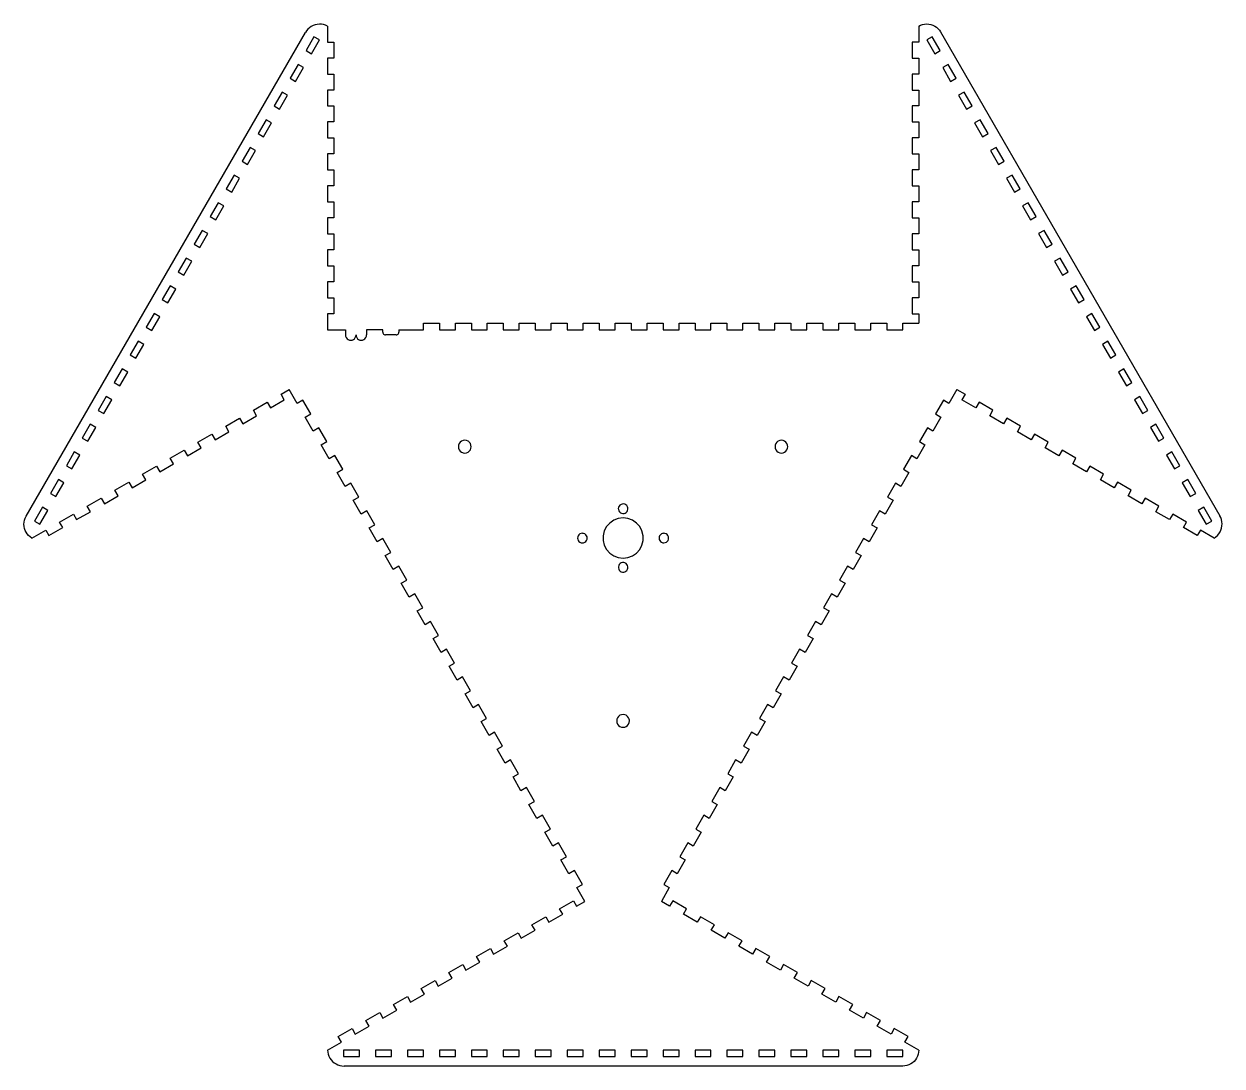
# Model space of a CAD drawing. Header units: metres. Extents: x -188 to 659, y 6 to 336.
# Drawn here: x 283.6 to 658.5, y 5.8 to 331.9 of the extents above; entities that cross this region are included whole.
import ezdxf

# ---------------------------------------------------------------- set-up
doc = ezdxf.new("R2010")
doc.units = ezdxf.units.M

msp = doc.modelspace()

# ---------------------------------------------------------------- linework, layer by layer
at = {"layer": 'base'}
for p, q in [((372.48, 330.27), (372.05, 329.77)), ((372.98, 330.71), (372.48, 330.27)), ((373.53, 331.08), (372.98, 330.71)), ((374.12, 331.38), (373.53, 331.08)), ((374.74, 331.61), (374.12, 331.38)), ((375.39, 331.75), (374.74, 331.61)), ((376.05, 331.81), (375.39, 331.75)), ((376.71, 331.78), (376.05, 331.81)), ((377.37, 331.67), (376.71, 331.78)), ((378, 331.48), (377.37, 331.67)), ((378.61, 331.21), (378, 331.48)), ((378.61, 331.21), (378.61, 326.21)), ((563.61, 331.21), (564.19, 331.5)), ((563.61, 331.21), (563.61, 326.21)), ((564.19, 331.5), (564.81, 331.71)), ((564.81, 331.71), (565.45, 331.84)), ((565.45, 331.84), (566.11, 331.88)), ((566.11, 331.88), (566.76, 331.84)), ((566.76, 331.84), (567.4, 331.71)), ((567.4, 331.71), (568.02, 331.5)), ((568.02, 331.5), (568.61, 331.21)), ((568.61, 331.21), (569.15, 330.85)), ((569.15, 330.85), (569.64, 330.41)), ((569.64, 330.41), (570.07, 329.92)), ((284.28, 177.82), (371.68, 329.21)), ((372.05, 329.77), (371.68, 329.21)), ((374.37, 327.88), (371.87, 323.55)), ((373.61, 322.55), (376.11, 326.88)), ((376.11, 326.88), (374.37, 327.88)), ((378.61, 326.21), (380.61, 326.21)), ((380.61, 326.21), (380.61, 321.21)), ((561.61, 326.21), (561.61, 321.21)), ((563.61, 326.21), (561.61, 326.21)), ((567.84, 327.88), (566.11, 326.88)), ((566.11, 326.88), (568.61, 322.55)), ((570.34, 323.55), (567.84, 327.88)), ((570.07, 329.92), (570.44, 329.38)), ((570.44, 329.38), (657.84, 177.99)), ((371.87, 323.55), (373.61, 322.55)), ((568.61, 322.55), (570.34, 323.55)), ((369.37, 319.22), (366.87, 314.89)), ((371.11, 318.22), (369.37, 319.22)), ((378.61, 321.21), (378.61, 316.21)), ((380.61, 321.21), (378.61, 321.21)), ((561.61, 321.21), (563.61, 321.21)), ((563.61, 321.21), (563.61, 316.21)), ((572.84, 319.22), (571.11, 318.22)), ((575.34, 314.89), (572.84, 319.22)), ((368.61, 313.89), (371.11, 318.22)), ((378.61, 316.21), (380.61, 316.21)), ((380.61, 316.21), (380.61, 311.21)), ((563.61, 316.21), (561.61, 316.21)), ((561.61, 316.21), (561.61, 311.21)), ((571.11, 318.22), (573.61, 313.89)), ((366.87, 314.89), (368.61, 313.89)), ((380.61, 311.21), (378.61, 311.21)), ((378.61, 311.21), (378.61, 306.21)), ((561.61, 311.21), (563.61, 311.21)), ((563.61, 311.21), (563.61, 306.21)), ((573.61, 313.89), (575.34, 314.89)), ((364.37, 310.56), (361.87, 306.23)), ((363.61, 305.23), (366.11, 309.56)), ((366.11, 309.56), (364.37, 310.56)), ((577.84, 310.56), (576.11, 309.56)), ((576.11, 309.56), (578.61, 305.23)), ((580.34, 306.23), (577.84, 310.56)), ((361.87, 306.23), (363.61, 305.23)), ((378.61, 306.21), (380.61, 306.21)), ((380.61, 306.21), (380.61, 301.21)), ((563.61, 306.21), (561.61, 306.21)), ((561.61, 306.21), (561.61, 301.21)), ((578.61, 305.23), (580.34, 306.23)), ((359.37, 301.9), (356.87, 297.57)), ((358.61, 296.57), (361.11, 300.9)), ((361.11, 300.9), (359.37, 301.9)), ((378.61, 301.21), (378.61, 296.21)), ((380.61, 301.21), (378.61, 301.21)), ((561.61, 301.21), (563.61, 301.21)), ((563.61, 301.21), (563.61, 296.21)), ((582.84, 301.9), (581.11, 300.9)), ((581.11, 300.9), (583.61, 296.57)), ((585.34, 297.57), (582.84, 301.9)), ((356.87, 297.57), (358.61, 296.57)), ((378.61, 296.21), (380.61, 296.21)), ((380.61, 296.21), (380.61, 291.21)), ((563.61, 296.21), (561.61, 296.21)), ((561.61, 296.21), (561.61, 291.21)), ((583.61, 296.57), (585.34, 297.57)), ((354.37, 293.24), (351.87, 288.91)), ((356.11, 292.24), (354.37, 293.24)), ((587.84, 293.24), (586.11, 292.24)), ((590.34, 288.91), (587.84, 293.24)), ((351.87, 288.91), (353.61, 287.91)), ((353.61, 287.91), (356.11, 292.24)), ((378.61, 291.21), (378.61, 286.21)), ((380.61, 291.21), (378.61, 291.21)), ((561.61, 291.21), (563.61, 291.21)), ((563.61, 291.21), (563.61, 286.21)), ((586.11, 292.24), (588.61, 287.91)), ((588.61, 287.91), (590.34, 288.91)), ((378.61, 286.21), (380.61, 286.21)), ((380.61, 286.21), (380.61, 281.21)), ((563.61, 286.21), (561.61, 286.21)), ((561.61, 286.21), (561.61, 281.21)), ((349.37, 284.58), (346.87, 280.25)), ((348.61, 279.25), (351.11, 283.58)), ((351.11, 283.58), (349.37, 284.58)), ((378.61, 281.21), (378.61, 276.21)), ((380.61, 281.21), (378.61, 281.21)), ((561.61, 281.21), (563.61, 281.21)), ((563.61, 281.21), (563.61, 276.21)), ((592.84, 284.58), (591.11, 283.58)), ((591.11, 283.58), (593.61, 279.25)), ((595.34, 280.25), (592.84, 284.58)), ((346.87, 280.25), (348.61, 279.25)), ((593.61, 279.25), (595.34, 280.25)), ((344.37, 275.92), (341.87, 271.59)), ((343.61, 270.59), (346.11, 274.92)), ((346.11, 274.92), (344.37, 275.92)), ((378.61, 276.21), (380.61, 276.21)), ((380.61, 276.21), (380.61, 271.21)), ((563.61, 276.21), (561.61, 276.21)), ((561.61, 276.21), (561.61, 271.21)), ((597.84, 275.92), (596.11, 274.92)), ((596.11, 274.92), (598.61, 270.59)), ((600.34, 271.59), (597.84, 275.92)), ((341.87, 271.59), (343.61, 270.59)), ((378.61, 271.21), (378.61, 266.21)), ((380.61, 271.21), (378.61, 271.21)), ((561.61, 271.21), (563.61, 271.21)), ((563.61, 271.21), (563.61, 266.21)), ((598.61, 270.59), (600.34, 271.59)), ((339.37, 267.26), (336.87, 262.93)), ((338.61, 261.93), (341.11, 266.26)), ((341.11, 266.26), (339.37, 267.26)), ((378.61, 266.21), (380.61, 266.21)), ((380.61, 266.21), (380.61, 261.21)), ((563.61, 266.21), (561.61, 266.21)), ((561.61, 266.21), (561.61, 261.21)), ((602.84, 267.26), (601.11, 266.26)), ((601.11, 266.26), (603.61, 261.93)), ((605.34, 262.93), (602.84, 267.26)), ((336.87, 262.93), (338.61, 261.93)), ((603.61, 261.93), (605.34, 262.93)), ((378.61, 261.21), (378.61, 256.21)), ((380.61, 261.21), (378.61, 261.21)), ((561.61, 261.21), (563.61, 261.21)), ((563.61, 261.21), (563.61, 256.21)), ((334.37, 258.6), (331.87, 254.27)), ((333.61, 253.27), (336.11, 257.6)), ((336.11, 257.6), (334.37, 258.6)), ((378.61, 256.21), (380.61, 256.21)), ((380.61, 256.21), (380.61, 251.21)), ((563.61, 256.21), (561.61, 256.21)), ((561.61, 256.21), (561.61, 251.21)), ((607.84, 258.6), (606.11, 257.6)), ((606.11, 257.6), (608.61, 253.27)), ((610.34, 254.27), (607.84, 258.6)), ((331.87, 254.27), (333.61, 253.27)), ((378.61, 251.21), (378.61, 246.21)), ((380.61, 251.21), (378.61, 251.21)), ((561.61, 251.21), (563.61, 251.21)), ((563.61, 251.21), (563.61, 246.21)), ((608.61, 253.27), (610.34, 254.27)), ((329.37, 249.94), (326.87, 245.61)), ((328.61, 244.61), (331.11, 248.94)), ((331.11, 248.94), (329.37, 249.94)), ((612.84, 249.94), (611.11, 248.94)), ((611.11, 248.94), (613.61, 244.61)), ((615.34, 245.61), (612.84, 249.94)), ((326.87, 245.61), (328.61, 244.61)), ((378.61, 246.21), (380.61, 246.21)), ((380.61, 246.21), (380.61, 241.21)), ((561.61, 246.21), (561.61, 241.21)), ((563.61, 246.21), (561.61, 246.21)), ((613.61, 244.61), (615.34, 245.61)), ((324.37, 241.28), (321.87, 236.95)), ((323.61, 235.95), (326.11, 240.28)), ((326.11, 240.28), (324.37, 241.28)), ((380.61, 241.21), (378.61, 241.21)), ((378.61, 241.21), (378.61, 236.21)), ((561.61, 241.21), (563.61, 241.21)), ((563.61, 241.21), (563.61, 238.21)), ((617.84, 241.28), (616.11, 240.28)), ((616.11, 240.28), (618.61, 235.95)), ((620.34, 236.95), (617.84, 241.28)), ((321.87, 236.95), (323.61, 235.95)), ((378.61, 236.21), (384.22, 236.21)), ((384.22, 236.21), (384.22, 234.56)), ((395.91, 236.21), (390.82, 236.21)), ((390.82, 236.21), (390.82, 234.56)), ((395.91, 235.41), (395.91, 236.21)), ((400.91, 236.21), (408.61, 236.21)), ((400.91, 236.21), (400.91, 235.41)), ((408.61, 236.21), (408.61, 238.21)), ((408.61, 238.21), (413.61, 238.21)), ((413.61, 238.21), (413.61, 236.21)), ((413.61, 236.21), (418.61, 236.21)), ((418.61, 238.21), (423.61, 238.21)), ((418.61, 236.21), (418.61, 238.21)), ((423.61, 238.21), (423.61, 236.21)), ((423.61, 236.21), (428.61, 236.21)), ((428.61, 238.21), (433.61, 238.21)), ((428.61, 236.21), (428.61, 238.21)), ((433.61, 238.21), (433.61, 236.21)), ((433.61, 236.21), (438.61, 236.21)), ((438.61, 238.21), (443.61, 238.21)), ((438.61, 236.21), (438.61, 238.21)), ((443.61, 238.21), (443.61, 236.21)), ((443.61, 236.21), (448.61, 236.21)), ((448.61, 236.21), (448.61, 238.21)), ((448.61, 238.21), (453.61, 238.21)), ((453.61, 238.21), (453.61, 236.21)), ((453.61, 236.21), (458.61, 236.21)), ((458.61, 238.21), (463.61, 238.21)), ((458.61, 236.21), (458.61, 238.21)), ((463.61, 238.21), (463.61, 236.21)), ((463.61, 236.21), (468.61, 236.21)), ((468.61, 238.21), (473.61, 238.21)), ((468.61, 236.21), (468.61, 238.21)), ((473.61, 238.21), (473.61, 236.21)), ((473.61, 236.21), (478.61, 236.21)), ((478.61, 236.21), (478.61, 238.21)), ((478.61, 238.21), (483.61, 238.21)), ((483.61, 238.21), (483.61, 236.21)), ((483.61, 236.21), (488.61, 236.21)), ((488.61, 238.21), (493.61, 238.21)), ((488.61, 236.21), (488.61, 238.21)), ((493.61, 238.21), (493.61, 236.21)), ((493.61, 236.21), (498.61, 236.21)), ((498.61, 238.21), (503.61, 238.21)), ((498.61, 236.21), (498.61, 238.21)), ((503.61, 238.21), (503.61, 236.21)), ((503.61, 236.21), (508.61, 236.21)), ((508.61, 238.21), (513.61, 238.21)), ((508.61, 236.21), (508.61, 238.21)), ((513.61, 238.21), (513.61, 236.21)), ((513.61, 236.21), (518.61, 236.21)), ((518.61, 236.21), (518.61, 238.21)), ((518.61, 238.21), (523.61, 238.21)), ((523.61, 238.21), (523.61, 236.21)), ((523.61, 236.21), (528.61, 236.21)), ((528.61, 238.21), (533.61, 238.21)), ((528.61, 236.21), (528.61, 238.21)), ((533.61, 238.21), (533.61, 236.21)), ((533.61, 236.21), (538.61, 236.21)), ((538.61, 238.21), (543.61, 238.21)), ((538.61, 236.21), (538.61, 238.21)), ((543.61, 238.21), (543.61, 236.21)), ((543.61, 236.21), (548.61, 236.21)), ((548.61, 236.21), (548.61, 238.21)), ((548.61, 238.21), (553.61, 238.21)), ((553.61, 238.21), (553.61, 236.21)), ((553.61, 236.21), (558.61, 236.21)), ((558.61, 236.21), (558.61, 238.21)), ((558.61, 238.21), (563.61, 238.21)), ((618.61, 235.95), (620.34, 236.95)), ((319.37, 232.62), (316.87, 228.29)), ((321.11, 231.62), (319.37, 232.62)), ((384.22, 234.56), (384.27, 234.13)), ((384.27, 234.13), (384.44, 233.73)), ((384.44, 233.73), (384.7, 233.39)), ((384.7, 233.39), (385.04, 233.13)), ((385.04, 233.13), (385.44, 232.97)), ((385.44, 232.97), (385.87, 232.91)), ((385.87, 232.91), (386.29, 232.97)), ((386.29, 232.97), (386.69, 233.13)), ((386.69, 233.13), (387.03, 233.39)), ((387.03, 233.39), (387.3, 233.73)), ((387.3, 233.73), (387.46, 234.13)), ((387.46, 234.13), (387.52, 234.56)), ((387.52, 234.56), (387.57, 234.13)), ((387.57, 234.13), (387.74, 233.73)), ((387.74, 233.73), (388, 233.39)), ((388, 233.39), (388.34, 233.13)), ((388.34, 233.13), (388.74, 232.97)), ((388.74, 232.97), (389.17, 232.91)), ((389.17, 232.91), (389.59, 232.97)), ((389.59, 232.97), (389.99, 233.13)), ((389.99, 233.13), (390.33, 233.39)), ((390.33, 233.39), (390.6, 233.73)), ((390.6, 233.73), (390.76, 234.13)), ((390.76, 234.13), (390.82, 234.56)), ((395.91, 235.41), (395.94, 235.2)), ((395.94, 235.2), (396.02, 235.01)), ((396.02, 235.01), (396.15, 234.84)), ((396.15, 234.84), (396.31, 234.72)), ((396.31, 234.72), (396.51, 234.64)), ((396.51, 234.64), (396.71, 234.61)), ((400.11, 234.61), (396.71, 234.61)), ((400.11, 234.61), (400.32, 234.64)), ((400.32, 234.64), (400.51, 234.72)), ((400.51, 234.72), (400.68, 234.84)), ((400.68, 234.84), (400.81, 235.01)), ((400.81, 235.01), (400.89, 235.2)), ((400.89, 235.2), (400.91, 235.41)), ((622.84, 232.62), (621.11, 231.62)), ((625.34, 228.29), (622.84, 232.62)), ((318.61, 227.29), (321.11, 231.62)), ((621.11, 231.62), (623.61, 227.29)), ((316.87, 228.29), (318.61, 227.29)), ((623.61, 227.29), (625.34, 228.29)), ((314.37, 223.96), (311.87, 219.63)), ((313.61, 218.63), (316.11, 222.96)), ((316.11, 222.96), (314.37, 223.96)), ((627.84, 223.96), (626.11, 222.96)), ((626.11, 222.96), (628.61, 218.63)), ((630.34, 219.63), (627.84, 223.96)), ((311.87, 219.63), (313.61, 218.63)), ((364.05, 215.99), (366.65, 217.49)), ((369.15, 213.16), (366.65, 217.49)), ((575.57, 217.49), (573.07, 213.16)), ((575.57, 217.49), (578.16, 215.99)), ((628.61, 218.63), (630.34, 219.63)), ((309.37, 215.3), (306.87, 210.97)), ((308.61, 209.97), (311.11, 214.3)), ((311.11, 214.3), (309.37, 215.3)), ((360.72, 211.76), (365.05, 214.26)), ((365.05, 214.26), (364.05, 215.99)), ((370.88, 214.16), (369.15, 213.16)), ((373.38, 209.83), (370.88, 214.16)), ((571.33, 214.16), (568.83, 209.83)), ((573.07, 213.16), (571.33, 214.16)), ((578.16, 215.99), (577.16, 214.26)), ((581.49, 211.76), (577.16, 214.26)), ((632.84, 215.3), (631.11, 214.3)), ((631.11, 214.3), (633.61, 209.97)), ((635.34, 210.97), (632.84, 215.3)), ((306.87, 210.97), (308.61, 209.97)), ((355.39, 210.99), (359.72, 213.49)), ((356.39, 209.26), (355.39, 210.99)), ((359.72, 213.49), (360.72, 211.76)), ((582.49, 213.49), (581.49, 211.76)), ((586.82, 210.99), (582.49, 213.49)), ((585.82, 209.26), (586.82, 210.99)), ((633.61, 209.97), (635.34, 210.97)), ((304.37, 206.64), (301.87, 202.31)), ((306.11, 205.64), (304.37, 206.64)), ((346.73, 205.99), (351.06, 208.49)), ((351.06, 208.49), (352.06, 206.76)), ((352.06, 206.76), (356.39, 209.26)), ((371.65, 208.83), (373.38, 209.83)), ((374.15, 204.5), (371.65, 208.83)), ((570.57, 208.83), (568.07, 204.5)), ((568.83, 209.83), (570.57, 208.83)), ((590.16, 206.76), (585.82, 209.26)), ((591.16, 208.49), (590.16, 206.76)), ((595.49, 205.99), (591.16, 208.49)), ((637.84, 206.64), (636.11, 205.64)), ((640.34, 202.31), (637.84, 206.64)), ((303.61, 201.31), (306.11, 205.64)), ((338.07, 200.99), (342.4, 203.49)), ((342.4, 203.49), (343.4, 201.76)), ((343.4, 201.76), (347.73, 204.26)), ((347.73, 204.26), (346.73, 205.99)), ((375.88, 205.5), (374.15, 204.5)), ((378.38, 201.17), (375.88, 205.5)), ((566.33, 205.5), (563.83, 201.17)), ((568.07, 204.5), (566.33, 205.5)), ((594.49, 204.26), (595.49, 205.99)), ((598.82, 201.76), (594.49, 204.26)), ((599.82, 203.49), (598.82, 201.76)), ((604.15, 200.99), (599.82, 203.49)), ((636.11, 205.64), (638.61, 201.31)), ((301.87, 202.31), (303.61, 201.31)), ((334.74, 196.76), (339.07, 199.26)), ((339.07, 199.26), (338.07, 200.99)), ((376.65, 200.17), (378.38, 201.17)), ((379.15, 195.84), (376.65, 200.17)), ((419.64, 200.11), (419.57, 199.59)), ((419.57, 199.59), (419.64, 199.08)), ((419.84, 200.59), (419.64, 200.11)), ((419.64, 199.08), (419.84, 198.59)), ((420.16, 201.01), (419.84, 200.59)), ((420.57, 201.33), (420.16, 201.01)), ((421.05, 201.53), (420.57, 201.33)), ((421.57, 201.59), (421.05, 201.53)), ((422.09, 201.53), (421.57, 201.59)), ((422.57, 201.33), (422.09, 201.53)), ((422.78, 201.17), (422.57, 201.33)), ((422.98, 201.01), (422.78, 201.17)), ((423.3, 200.59), (422.98, 201.01)), ((423.5, 200.11), (423.3, 200.59)), ((423.3, 198.59), (423.5, 199.08)), ((423.57, 199.59), (423.5, 200.11)), ((423.5, 199.08), (423.57, 199.59)), ((518.71, 200.11), (518.64, 199.59)), ((518.64, 199.59), (518.71, 199.08)), ((518.91, 200.59), (518.71, 200.11)), ((518.71, 199.08), (518.91, 198.59)), ((519.23, 201.01), (518.91, 200.59)), ((519.44, 201.17), (519.23, 201.01)), ((519.64, 201.33), (519.44, 201.17)), ((520.13, 201.53), (519.64, 201.33)), ((520.64, 201.59), (520.13, 201.53)), ((521.16, 201.53), (520.64, 201.59)), ((521.64, 201.33), (521.16, 201.53)), ((522.06, 201.01), (521.64, 201.33)), ((522.38, 200.59), (522.06, 201.01)), ((522.58, 200.11), (522.38, 200.59)), ((522.38, 198.59), (522.58, 199.08)), ((522.64, 199.59), (522.58, 200.11)), ((522.58, 199.08), (522.64, 199.59)), ((565.57, 200.17), (563.07, 195.84)), ((563.83, 201.17), (565.57, 200.17)), ((603.15, 199.26), (604.15, 200.99)), ((607.48, 196.76), (603.15, 199.26)), ((638.61, 201.31), (640.34, 202.31)), ((299.37, 197.98), (296.87, 193.65)), ((298.61, 192.65), (301.11, 196.98)), ((301.11, 196.98), (299.37, 197.98)), ((329.41, 195.99), (333.74, 198.49)), ((330.41, 194.26), (329.41, 195.99)), ((333.74, 198.49), (334.74, 196.76)), ((380.88, 196.84), (379.15, 195.84)), ((383.38, 192.51), (380.88, 196.84)), ((419.84, 198.59), (420.16, 198.18)), ((420.16, 198.18), (420.57, 197.86)), ((420.57, 197.86), (420.81, 197.76)), ((420.81, 197.76), (421.05, 197.66)), ((421.05, 197.66), (421.57, 197.59)), ((421.57, 197.59), (422.09, 197.66)), ((422.09, 197.66), (422.57, 197.86)), ((422.57, 197.86), (422.98, 198.18)), ((422.98, 198.18), (423.3, 198.59)), ((518.91, 198.59), (519.23, 198.18)), ((519.23, 198.18), (519.64, 197.86)), ((519.64, 197.86), (520.13, 197.66)), ((520.13, 197.66), (520.64, 197.59)), ((520.64, 197.59), (521.16, 197.66)), ((521.16, 197.66), (521.4, 197.76)), ((521.4, 197.76), (521.64, 197.86)), ((521.64, 197.86), (522.06, 198.18)), ((522.06, 198.18), (522.38, 198.59)), ((561.33, 196.84), (558.83, 192.51)), ((563.07, 195.84), (561.33, 196.84)), ((608.48, 198.49), (607.48, 196.76)), ((612.81, 195.99), (608.48, 198.49)), ((611.81, 194.26), (612.81, 195.99)), ((642.84, 197.98), (641.11, 196.98)), ((641.11, 196.98), (643.61, 192.65)), ((645.34, 193.65), (642.84, 197.98)), ((296.87, 193.65), (298.61, 192.65)), ((320.75, 190.99), (325.08, 193.49)), ((325.08, 193.49), (326.08, 191.76)), ((326.08, 191.76), (330.41, 194.26)), ((381.65, 191.51), (383.38, 192.51)), ((384.15, 187.18), (381.65, 191.51)), ((560.57, 191.51), (558.07, 187.18)), ((558.83, 192.51), (560.57, 191.51)), ((616.14, 191.76), (611.81, 194.26)), ((617.14, 193.49), (616.14, 191.76)), ((621.47, 190.99), (617.14, 193.49)), ((643.61, 192.65), (645.34, 193.65)), ((294.37, 189.32), (291.87, 184.98)), ((293.61, 183.98), (296.11, 188.32)), ((296.11, 188.32), (294.37, 189.32)), ((312.09, 185.99), (316.42, 188.49)), ((316.42, 188.49), (317.42, 186.76)), ((317.42, 186.76), (321.75, 189.26)), ((321.75, 189.26), (320.75, 190.99)), ((385.88, 188.18), (384.15, 187.18)), ((388.38, 183.85), (385.88, 188.18)), ((556.33, 188.18), (553.83, 183.85)), ((558.07, 187.18), (556.33, 188.18)), ((620.47, 189.26), (621.47, 190.99)), ((624.8, 186.76), (620.47, 189.26)), ((625.8, 188.49), (624.8, 186.76)), ((630.13, 185.99), (625.8, 188.49)), ((647.84, 189.32), (646.11, 188.32)), ((646.11, 188.32), (648.61, 183.98)), ((650.34, 184.98), (647.84, 189.32)), ((291.87, 184.98), (293.61, 183.98)), ((308.76, 181.76), (313.09, 184.26)), ((313.09, 184.26), (312.09, 185.99)), ((386.65, 182.85), (388.38, 183.85)), ((553.83, 183.85), (555.57, 182.85)), ((629.13, 184.26), (630.13, 185.99)), ((633.46, 181.76), (629.13, 184.26)), ((648.61, 183.98), (650.34, 184.98)), ((289.37, 180.65), (286.87, 176.32)), ((291.11, 179.65), (289.37, 180.65)), ((303.43, 180.99), (307.76, 183.49)), ((304.43, 179.26), (303.43, 180.99)), ((307.76, 183.49), (308.76, 181.76)), ((389.15, 178.52), (386.65, 182.85)), ((469.69, 180.66), (469.61, 180.28)), ((469.61, 180.28), (469.62, 180.08)), ((469.62, 180.08), (469.63, 179.89)), ((469.87, 181.01), (469.69, 180.66)), ((470.13, 181.3), (469.87, 181.01)), ((470.46, 181.52), (470.13, 181.3)), ((470.83, 181.64), (470.46, 181.52)), ((471.22, 181.66), (470.83, 181.64)), ((471.6, 181.58), (471.22, 181.66)), ((471.95, 181.41), (471.6, 181.58)), ((472.24, 181.15), (471.95, 181.41)), ((472.46, 180.82), (472.24, 181.15)), ((472.58, 180.45), (472.46, 180.82)), ((472.52, 179.67), (472.6, 180.05)), ((472.6, 180.1), (472.58, 180.45)), ((472.6, 180.05), (472.6, 180.1)), ((555.57, 182.85), (553.07, 178.52)), ((634.46, 183.49), (633.46, 181.76)), ((638.79, 180.99), (634.46, 183.49)), ((637.79, 179.26), (638.79, 180.99)), ((652.84, 180.65), (651.11, 179.65)), ((655.34, 176.32), (652.84, 180.65)), ((283.65, 175.98), (283.78, 176.62)), ((283.78, 176.62), (283.99, 177.24)), ((283.99, 177.24), (284.28, 177.82)), ((286.87, 176.32), (288.61, 175.32)), ((288.61, 175.32), (291.11, 179.65)), ((294.77, 175.99), (299.1, 178.49)), ((299.1, 178.49), (300.1, 176.76)), ((300.1, 176.76), (304.43, 179.26)), ((390.88, 179.52), (389.15, 178.52)), ((393.38, 175.19), (390.88, 179.52)), ((468.18, 176.57), (466.93, 175.71)), ((469.6, 177.11), (468.18, 176.57)), ((471.11, 177.29), (469.6, 177.11)), ((469.63, 179.89), (469.76, 179.52)), ((469.76, 179.52), (469.97, 179.19)), ((469.97, 179.19), (470.26, 178.93)), ((470.26, 178.93), (470.61, 178.75)), ((470.61, 178.75), (471, 178.67)), ((471, 178.67), (471.11, 178.68)), ((471.11, 178.68), (471.39, 178.69)), ((472.61, 177.11), (471.11, 177.29)), ((471.39, 178.69), (471.76, 178.82)), ((471.76, 178.82), (472.09, 179.03)), ((472.09, 179.03), (472.35, 179.32)), ((472.35, 179.32), (472.52, 179.67)), ((474.03, 176.57), (472.61, 177.11)), ((475.28, 175.71), (474.03, 176.57)), ((551.33, 179.52), (548.83, 175.19)), ((553.07, 178.52), (551.33, 179.52)), ((642.12, 176.76), (637.79, 179.26)), ((643.12, 178.49), (642.12, 176.76)), ((647.45, 175.99), (643.12, 178.49)), ((651.11, 179.65), (653.61, 175.32)), ((653.61, 175.32), (655.34, 176.32)), ((658.14, 177.39), (657.84, 177.99)), ((658.35, 176.77), (658.14, 177.39)), ((658.49, 176.12), (658.35, 176.77)), ((283.61, 175.32), (283.65, 175.98)), ((283.65, 174.67), (283.61, 175.32)), ((283.78, 174.03), (283.65, 174.67)), ((283.99, 173.41), (283.78, 174.03)), ((284.28, 172.82), (283.99, 173.41)), ((284.64, 172.28), (284.28, 172.82)), ((286.11, 170.99), (290.44, 173.49)), ((290.44, 173.49), (291.44, 171.76)), ((291.44, 171.76), (295.77, 174.26)), ((295.77, 174.26), (294.77, 175.99)), ((391.65, 174.19), (393.38, 175.19)), ((394.15, 169.86), (391.65, 174.19)), ((458.36, 172.49), (457.97, 172.44)), ((458.55, 172.47), (458.36, 172.49)), ((458.75, 172.44), (458.55, 172.47)), ((465.22, 173.23), (464.85, 171.75)), ((465.92, 174.57), (465.22, 173.23)), ((466.93, 175.71), (465.92, 174.57)), ((476.29, 174.57), (475.28, 175.71)), ((477, 173.23), (476.29, 174.57)), ((477.36, 171.75), (477, 173.23)), ((483.66, 172.47), (483.43, 172.43)), ((483.82, 172.49), (483.66, 172.47)), ((484.21, 172.45), (483.82, 172.49)), ((550.57, 174.19), (548.07, 169.86)), ((548.83, 175.19), (550.57, 174.19)), ((646.45, 174.26), (647.45, 175.99)), ((650.78, 171.76), (646.45, 174.26)), ((651.78, 173.49), (650.78, 171.76)), ((656.11, 170.99), (651.78, 173.49)), ((657.55, 172.35), (657.91, 172.91)), ((657.91, 172.91), (658.18, 173.51)), ((658.18, 173.51), (658.39, 174.14)), ((658.39, 174.14), (658.5, 174.79)), ((658.54, 175.46), (658.49, 176.12)), ((658.5, 174.79), (658.54, 175.46)), ((285.07, 171.79), (284.64, 172.28)), ((285.56, 171.36), (285.07, 171.79)), ((286.11, 170.99), (285.56, 171.36)), ((395.88, 170.86), (394.15, 169.86)), ((398.38, 166.53), (395.88, 170.86)), ((456.91, 171.38), (456.86, 170.99)), ((456.86, 170.99), (456.91, 170.61)), ((457.06, 171.74), (456.91, 171.38)), ((456.91, 170.61), (457.06, 170.24)), ((457.3, 172.06), (457.06, 171.74)), ((457.06, 170.24), (457.3, 169.93)), ((457.61, 172.29), (457.3, 172.06)), ((457.3, 169.93), (457.61, 169.7)), ((457.97, 172.44), (457.61, 172.29)), ((457.61, 169.7), (457.97, 169.55)), ((457.97, 169.55), (458.36, 169.49)), ((458.36, 169.49), (458.55, 169.52)), ((458.55, 169.52), (458.75, 169.55)), ((459.11, 172.29), (458.75, 172.44)), ((458.75, 169.55), (459.11, 169.7)), ((459.42, 172.06), (459.11, 172.29)), ((459.11, 169.7), (459.42, 169.93)), ((459.66, 171.74), (459.42, 172.06)), ((459.42, 169.93), (459.66, 170.24)), ((459.81, 171.38), (459.66, 171.74)), ((459.66, 170.24), (459.81, 170.61)), ((459.86, 170.99), (459.81, 171.38)), ((459.81, 170.61), (459.86, 170.99)), ((464.85, 171.75), (464.85, 170.99)), ((464.85, 170.99), (464.85, 170.24)), ((464.85, 170.24), (465.22, 168.76)), ((465.22, 168.76), (465.92, 167.42)), ((476.29, 167.42), (477, 168.76)), ((477, 168.76), (477.36, 170.24)), ((477.36, 170.99), (477.36, 171.75)), ((477.36, 170.24), (477.36, 170.99)), ((482.4, 171.35), (482.36, 170.99)), ((482.36, 170.99), (482.36, 170.96)), ((482.36, 170.96), (482.42, 170.57)), ((482.54, 171.71), (482.4, 171.35)), ((482.42, 170.57), (482.58, 170.21)), ((482.77, 172.03), (482.54, 171.71)), ((482.58, 170.21), (482.82, 169.91)), ((483.08, 172.28), (482.77, 172.03)), ((482.82, 169.91), (483.14, 169.68)), ((483.43, 172.43), (483.08, 172.28)), ((483.14, 169.68), (483.5, 169.54)), ((483.5, 169.54), (483.66, 169.52)), ((483.66, 169.52), (483.89, 169.49)), ((483.89, 169.49), (484.28, 169.56)), ((484.58, 172.31), (484.21, 172.45)), ((484.28, 169.56), (484.64, 169.71)), ((484.89, 172.08), (484.58, 172.31)), ((484.64, 169.71), (484.94, 169.96)), ((485.14, 171.78), (484.89, 172.08)), ((484.94, 169.96), (485.17, 170.28)), ((485.3, 171.42), (485.14, 171.78)), ((485.17, 170.28), (485.31, 170.64)), ((485.36, 171.03), (485.3, 171.42)), ((485.31, 170.64), (485.36, 171.03)), ((546.33, 170.86), (543.83, 166.53)), ((548.07, 169.86), (546.33, 170.86)), ((656.11, 170.99), (656.64, 171.38)), ((656.64, 171.38), (657.13, 171.84)), ((657.13, 171.84), (657.55, 172.35)), ((396.65, 165.53), (398.38, 166.53)), ((399.15, 161.2), (396.65, 165.53)), ((465.92, 167.42), (466.93, 166.28)), ((466.93, 166.28), (468.18, 165.42)), ((468.18, 165.42), (469.6, 164.88)), ((472.61, 164.88), (474.03, 165.42)), ((474.03, 165.42), (475.28, 166.28)), ((475.28, 166.28), (476.29, 167.42)), ((545.57, 165.53), (543.07, 161.2)), ((543.83, 166.53), (545.57, 165.53)), ((400.88, 162.2), (399.15, 161.2)), ((403.38, 157.87), (400.88, 162.2)), ((469.6, 164.88), (471.11, 164.69)), ((469.72, 162.4), (469.62, 162.03)), ((469.62, 162.03), (469.62, 161.88)), ((469.62, 161.88), (469.62, 161.64)), ((469.62, 161.64), (469.72, 161.26)), ((469.92, 162.74), (469.72, 162.4)), ((469.72, 161.26), (469.91, 160.92)), ((470.2, 163.02), (469.92, 162.74)), ((470.54, 163.21), (470.2, 163.02)), ((470.92, 163.31), (470.54, 163.21)), ((471.11, 163.31), (470.92, 163.31)), ((471.11, 164.69), (472.61, 164.88)), ((471.31, 163.31), (471.11, 163.31)), ((471.69, 163.21), (471.31, 163.31)), ((472.03, 163.01), (471.69, 163.21)), ((472.3, 162.73), (472.03, 163.01)), ((472.29, 160.9), (472.49, 161.24)), ((472.5, 162.39), (472.3, 162.73)), ((472.49, 161.24), (472.59, 161.62)), ((472.6, 162.01), (472.5, 162.39)), ((472.59, 161.91), (472.6, 162.01)), ((472.59, 161.62), (472.59, 161.91)), ((541.33, 162.2), (538.83, 157.87)), ((543.07, 161.2), (541.33, 162.2)), ((401.65, 156.87), (403.38, 157.87)), ((469.91, 160.92), (470.19, 160.64)), ((470.19, 160.64), (470.52, 160.44)), ((470.52, 160.44), (470.9, 160.34)), ((470.9, 160.34), (471.29, 160.33)), ((471.29, 160.33), (471.67, 160.43)), ((471.67, 160.43), (472.01, 160.63)), ((472.01, 160.63), (472.29, 160.9)), ((538.83, 157.87), (540.57, 156.87)), ((404.15, 152.54), (401.65, 156.87)), ((540.57, 156.87), (538.07, 152.54)), ((405.88, 153.54), (404.15, 152.54)), ((408.38, 149.21), (405.88, 153.54)), ((536.33, 153.54), (533.83, 149.21)), ((538.07, 152.54), (536.33, 153.54)), ((406.65, 148.21), (408.38, 149.21)), ((409.15, 143.88), (406.65, 148.21)), ((535.57, 148.21), (533.07, 143.88)), ((533.83, 149.21), (535.57, 148.21)), ((410.88, 144.88), (409.15, 143.88)), ((413.38, 140.55), (410.88, 144.88)), ((531.33, 144.88), (528.83, 140.55)), ((533.07, 143.88), (531.33, 144.88)), ((411.65, 139.55), (413.38, 140.55)), ((414.15, 135.22), (411.65, 139.55)), ((530.57, 139.55), (528.07, 135.22)), ((528.83, 140.55), (530.57, 139.55)), ((415.88, 136.22), (414.15, 135.22)), ((418.38, 131.89), (415.88, 136.22)), ((526.33, 136.22), (523.83, 131.89)), ((528.07, 135.22), (526.33, 136.22)), ((416.65, 130.89), (418.38, 131.89)), ((523.83, 131.89), (525.57, 130.89)), ((419.15, 126.56), (416.65, 130.89)), ((420.88, 127.56), (419.15, 126.56)), ((423.38, 123.23), (420.88, 127.56)), ((521.33, 127.56), (518.83, 123.23)), ((523.07, 126.56), (521.33, 127.56)), ((525.57, 130.89), (523.07, 126.56)), ((421.65, 122.23), (423.38, 123.23)), ((424.15, 117.9), (421.65, 122.23)), ((520.57, 122.23), (518.07, 117.9)), ((518.83, 123.23), (520.57, 122.23)), ((425.88, 118.9), (424.15, 117.9)), ((428.38, 114.57), (425.88, 118.9)), ((516.33, 118.9), (513.83, 114.57)), ((518.07, 117.9), (516.33, 118.9)), ((426.65, 113.57), (428.38, 114.57)), ((429.15, 109.24), (426.65, 113.57)), ((469.14, 114.05), (469.11, 113.79)), ((469.11, 113.79), (469.18, 113.28)), ((469.18, 114.31), (469.14, 114.05)), ((469.37, 114.79), (469.18, 114.31)), ((469.18, 113.28), (469.37, 112.79)), ((469.69, 115.21), (469.37, 114.79)), ((469.37, 112.79), (469.69, 112.38)), ((470.11, 115.53), (469.69, 115.21)), ((470.59, 115.73), (470.11, 115.53)), ((471.11, 115.79), (470.59, 115.73)), ((471.62, 115.73), (471.11, 115.79)), ((472.11, 115.53), (471.62, 115.73)), ((472.52, 115.21), (472.11, 115.53)), ((472.84, 114.79), (472.52, 115.21)), ((472.52, 112.38), (472.84, 112.79)), ((473.04, 114.31), (472.84, 114.79)), ((472.84, 112.79), (473.04, 113.28)), ((473.07, 114.05), (473.04, 114.31)), ((473.04, 113.28), (473.11, 113.79)), ((473.11, 113.79), (473.07, 114.05)), ((515.57, 113.57), (513.07, 109.24)), ((513.83, 114.57), (515.57, 113.57)), ((430.88, 110.24), (429.15, 109.24)), ((433.38, 105.91), (430.88, 110.24)), ((469.69, 112.38), (470.11, 112.06)), ((470.11, 112.06), (470.59, 111.86)), ((470.59, 111.86), (471.11, 111.79)), ((471.11, 111.79), (471.62, 111.86)), ((471.62, 111.86), (472.11, 112.06)), ((472.11, 112.06), (472.52, 112.38)), ((511.33, 110.24), (508.83, 105.91)), ((513.07, 109.24), (511.33, 110.24)), ((431.65, 104.91), (433.38, 105.91)), ((508.83, 105.91), (510.57, 104.91)), ((434.15, 100.58), (431.65, 104.91)), ((435.88, 101.58), (434.15, 100.58)), ((438.38, 97.25), (435.88, 101.58)), ((506.33, 101.58), (503.83, 97.25)), ((508.07, 100.58), (506.33, 101.58)), ((510.57, 104.91), (508.07, 100.58)), ((436.65, 96.25), (438.38, 97.25)), ((439.15, 91.92), (436.65, 96.25)), ((505.57, 96.25), (503.07, 91.92)), ((503.83, 97.25), (505.57, 96.25)), ((440.88, 92.92), (439.15, 91.92)), ((443.38, 88.59), (440.88, 92.92)), ((501.33, 92.92), (498.83, 88.59)), ((503.07, 91.92), (501.33, 92.92)), ((441.65, 87.59), (443.38, 88.59)), ((444.15, 83.26), (441.65, 87.59)), ((500.57, 87.59), (498.07, 83.26)), ((498.83, 88.59), (500.57, 87.59)), ((445.88, 84.26), (444.15, 83.26)), ((448.38, 79.93), (445.88, 84.26)), ((496.33, 84.26), (493.83, 79.93)), ((498.07, 83.26), (496.33, 84.26)), ((446.65, 78.93), (448.38, 79.93)), ((449.15, 74.6), (446.65, 78.93)), ((495.57, 78.93), (493.07, 74.6)), ((493.83, 79.93), (495.57, 78.93)), ((450.88, 75.6), (449.15, 74.6)), ((453.38, 71.27), (450.88, 75.6)), ((491.33, 75.6), (488.83, 71.27)), ((493.07, 74.6), (491.33, 75.6)), ((451.65, 70.27), (453.38, 71.27)), ((488.83, 71.27), (490.57, 70.27)), ((454.15, 65.94), (451.65, 70.27)), ((490.57, 70.27), (488.07, 65.94)), ((455.88, 66.94), (454.15, 65.94)), ((458.38, 62.61), (455.88, 66.94)), ((486.33, 66.94), (483.83, 62.61)), ((488.07, 65.94), (486.33, 66.94)), ((456.65, 61.61), (458.38, 62.61)), ((459.15, 57.28), (456.65, 61.61)), ((485.57, 61.61), (483.07, 57.28)), ((483.83, 62.61), (485.57, 61.61)), ((451.22, 55.01), (455.55, 57.51)), ((455.55, 57.51), (456.55, 55.78)), ((456.55, 55.78), (459.15, 57.28)), ((485.66, 55.78), (483.07, 57.28)), ((486.66, 57.51), (485.66, 55.78)), ((490.99, 55.01), (486.66, 57.51)), ((442.56, 50.01), (446.89, 52.51)), ((446.89, 52.51), (447.89, 50.78)), ((447.89, 50.78), (452.22, 53.28)), ((452.22, 53.28), (451.22, 55.01)), ((489.99, 53.28), (490.99, 55.01)), ((494.32, 50.78), (489.99, 53.28)), ((495.32, 52.51), (494.32, 50.78)), ((499.66, 50.01), (495.32, 52.51)), ((443.56, 48.28), (442.56, 50.01)), ((498.66, 48.28), (499.66, 50.01)), ((433.9, 45.01), (438.23, 47.51)), ((434.9, 43.28), (433.9, 45.01)), ((438.23, 47.51), (439.23, 45.78)), ((439.23, 45.78), (443.56, 48.28)), ((502.99, 45.78), (498.66, 48.28)), ((503.99, 47.51), (502.99, 45.78)), ((508.32, 45.01), (503.99, 47.51)), ((507.32, 43.28), (508.32, 45.01)), ((425.24, 40.01), (429.57, 42.51)), ((429.57, 42.51), (430.57, 40.78)), ((430.57, 40.78), (434.9, 43.28)), ((511.65, 40.78), (507.32, 43.28)), ((512.65, 42.51), (511.65, 40.78)), ((516.98, 40.01), (512.65, 42.51)), ((416.58, 35.01), (420.91, 37.51)), ((420.91, 37.51), (421.91, 35.78)), ((421.91, 35.78), (426.24, 38.28)), ((426.24, 38.28), (425.24, 40.01)), ((515.98, 38.28), (516.98, 40.01)), ((520.31, 35.78), (515.98, 38.28)), ((521.31, 37.51), (520.31, 35.78)), ((525.64, 35.01), (521.31, 37.51)), ((417.58, 33.28), (416.58, 35.01)), ((524.64, 33.28), (525.64, 35.01)), ((407.92, 30.01), (412.25, 32.51)), ((408.92, 28.28), (407.92, 30.01)), ((412.25, 32.51), (413.25, 30.78)), ((413.25, 30.78), (417.58, 33.28)), ((528.97, 30.78), (524.64, 33.28)), ((529.97, 32.51), (528.97, 30.78)), ((534.3, 30.01), (529.97, 32.51)), ((533.3, 28.28), (534.3, 30.01)), ((399.26, 25.01), (403.59, 27.51)), ((403.59, 27.51), (404.59, 25.78)), ((404.59, 25.78), (408.92, 28.28)), ((537.63, 25.78), (533.3, 28.28)), ((538.63, 27.51), (537.63, 25.78)), ((542.96, 25.01), (538.63, 27.51)), ((390.6, 20.01), (394.93, 22.51)), ((394.93, 22.51), (395.93, 20.78)), ((395.93, 20.78), (400.26, 23.28)), ((400.26, 23.28), (399.26, 25.01)), ((541.96, 23.28), (542.96, 25.01)), ((546.29, 20.78), (541.96, 23.28)), ((547.29, 22.51), (546.29, 20.78)), ((551.62, 20.01), (547.29, 22.51)), ((391.6, 18.28), (390.6, 20.01)), ((550.62, 18.28), (551.62, 20.01)), ((381.94, 15.01), (386.27, 17.51)), ((382.94, 13.28), (381.94, 15.01)), ((386.27, 17.51), (387.27, 15.78)), ((387.27, 15.78), (391.6, 18.28)), ((554.95, 15.78), (550.62, 18.28)), ((555.95, 17.51), (554.95, 15.78)), ((560.28, 15.01), (555.95, 17.51)), ((559.28, 13.28), (560.28, 15.01)), ((378.61, 10.78), (382.94, 13.28)), ((563.61, 10.78), (559.28, 13.28)), ((378.61, 10.78), (378.67, 10.12)), ((378.67, 10.12), (378.82, 9.47)), ((378.82, 9.47), (379.06, 8.85)), ((379.06, 8.85), (379.36, 8.27)), ((379.36, 8.27), (379.75, 7.72)), ((379.75, 7.72), (380.19, 7.23)), ((383.61, 10.78), (383.61, 8.78)), ((388.61, 10.78), (383.61, 10.78)), ((383.61, 8.78), (388.61, 8.78)), ((388.61, 8.78), (388.61, 10.78)), ((393.61, 10.78), (393.61, 8.78)), ((398.61, 10.78), (393.61, 10.78)), ((393.61, 8.78), (398.61, 8.78)), ((398.61, 8.78), (398.61, 10.78)), ((403.61, 10.78), (403.61, 8.78)), ((408.61, 10.78), (403.61, 10.78)), ((403.61, 8.78), (408.61, 8.78)), ((408.61, 8.78), (408.61, 10.78)), ((413.61, 10.78), (413.61, 8.78)), ((418.61, 10.78), (413.61, 10.78)), ((413.61, 8.78), (418.61, 8.78)), ((418.61, 8.78), (418.61, 10.78)), ((423.61, 10.78), (423.61, 8.78)), ((428.61, 10.78), (423.61, 10.78)), ((423.61, 8.78), (428.61, 8.78)), ((428.61, 8.78), (428.61, 10.78)), ((433.61, 10.78), (433.61, 8.78)), ((438.61, 10.78), (433.61, 10.78)), ((433.61, 8.78), (438.61, 8.78)), ((438.61, 8.78), (438.61, 10.78)), ((443.61, 10.78), (443.61, 8.78)), ((448.61, 10.78), (443.61, 10.78)), ((443.61, 8.78), (448.61, 8.78)), ((448.61, 8.78), (448.61, 10.78)), ((453.61, 10.78), (453.61, 8.78)), ((458.61, 10.78), (453.61, 10.78)), ((453.61, 8.78), (458.61, 8.78)), ((458.61, 8.78), (458.61, 10.78)), ((463.61, 10.78), (463.61, 8.78)), ((468.61, 10.78), (463.61, 10.78)), ((463.61, 8.78), (468.61, 8.78)), ((468.61, 8.78), (468.61, 10.78)), ((473.61, 10.78), (473.61, 8.78)), ((478.61, 10.78), (473.61, 10.78)), ((473.61, 8.78), (478.61, 8.78)), ((478.61, 8.78), (478.61, 10.78)), ((483.61, 10.78), (483.61, 8.78)), ((488.61, 10.78), (483.61, 10.78)), ((483.61, 8.78), (488.61, 8.78)), ((488.61, 8.78), (488.61, 10.78)), ((493.61, 10.78), (493.61, 8.78)), ((498.61, 10.78), (493.61, 10.78)), ((493.61, 8.78), (498.61, 8.78)), ((498.61, 8.78), (498.61, 10.78)), ((503.61, 10.78), (503.61, 8.78)), ((508.61, 10.78), (503.61, 10.78)), ((503.61, 8.78), (508.61, 8.78)), ((508.61, 8.78), (508.61, 10.78)), ((513.61, 10.78), (513.61, 8.78)), ((518.61, 10.78), (513.61, 10.78)), ((513.61, 8.78), (518.61, 8.78)), ((518.61, 8.78), (518.61, 10.78)), ((523.61, 10.78), (523.61, 8.78)), ((528.61, 10.78), (523.61, 10.78)), ((523.61, 8.78), (528.61, 8.78)), ((528.61, 8.78), (528.61, 10.78)), ((533.61, 10.78), (533.61, 8.78)), ((538.61, 10.78), (533.61, 10.78)), ((533.61, 8.78), (538.61, 8.78)), ((538.61, 8.78), (538.61, 10.78)), ((543.61, 10.78), (543.61, 8.78)), ((548.61, 10.78), (543.61, 10.78)), ((543.61, 8.78), (548.61, 8.78)), ((548.61, 8.78), (548.61, 10.78)), ((553.61, 10.78), (553.61, 8.78)), ((558.61, 10.78), (553.61, 10.78)), ((553.61, 8.78), (558.61, 8.78)), ((558.61, 8.78), (558.61, 10.78)), ((562.57, 7.74), (562.14, 7.24)), ((562.94, 8.28), (562.57, 7.74)), ((563.23, 8.87), (562.94, 8.28)), ((563.44, 9.49), (563.23, 8.87)), ((563.56, 10.13), (563.44, 9.49)), ((563.61, 10.78), (563.56, 10.13)), ((380.19, 7.23), (380.7, 6.8)), ((380.7, 6.8), (381.26, 6.44)), ((381.26, 6.44), (381.85, 6.16)), ((381.85, 6.16), (382.48, 5.95)), ((382.48, 5.95), (383.13, 5.82)), ((383.13, 5.82), (383.8, 5.78)), ((558.61, 5.78), (383.8, 5.78)), ((559.26, 5.82), (558.61, 5.78)), ((559.9, 5.95), (559.26, 5.82)), ((560.52, 6.16), (559.9, 5.95)), ((561.11, 6.45), (560.52, 6.16)), ((561.65, 6.81), (561.11, 6.45)), ((562.14, 7.24), (561.65, 6.81))]:
    msp.add_line(p, q, dxfattribs=at)

doc.saveas('drawing.dxf')
